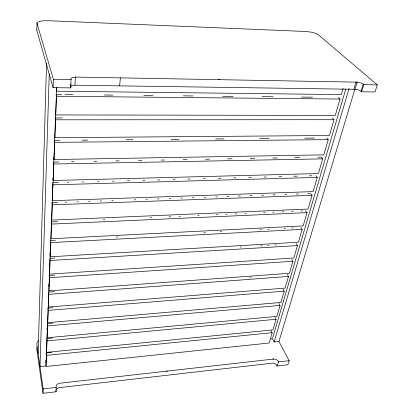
<?xml version="1.0" encoding="UTF-8"?>
<svg xmlns="http://www.w3.org/2000/svg" width="414" height="414" viewBox="0 0 414 414"><rect width="100%" height="100%" fill="white"/><g stroke="black" fill="none" stroke-linecap="round" stroke-linejoin="round"><path stroke-width="0.62" d="M36.774 30.32L37.079 22.589C40.851 20.089 45.887 20.86 50.208 20.788L303.86 31.417C308.792 31.795 314.231 32.013 318.454 34.848L377.289 84.875L375.022 91.965L361.629 91.784L360.868 91.116A5.216 1.842 13.7 0 0 355.253 89.295L74.675 85.201A5.884 2.406 5.1 0 0 70.603 87.131L70.83 87.887L53.085 87.649L36.893 30.765L36.929 29.891M38.135 353.38L46.559 62.907M49.261 73.764L40.003 366.576L45.949 365.955L56.677 87.494M53.085 87.649L53.38 79.39L36.924 23.008M273.794 359.026L59.223 383.302A4.342 3.312 -2.3 0 0 56.138 386.376L56.056 391.779L43.004 393.3L43.165 388.896L36.882 344.536A7.592 5.377 -2.1 0 1 38.543 340.474M45.752 362.322L45.825 360.47M46.989 329.854L47.061 327.986M47.398 319.106L47.475 317.171M48.236 297.18L48.283 295.912M48.655 286.152L48.702 284.899M49.483 264.499L49.53 263.263M49.882 253.963L49.934 252.68M50.301 243.044L50.348 241.76M46.192 353.644L46.461 355.383L46.032 366.493L269.157 343.004L272.153 332.68L271.087 330.662M274.958 317.253L276.055 319.256L272.966 329.886L46.58 352.371L47.02 340.882L46.658 338.585M47.413 324.752L47.144 337.767L276.894 316.379L280.076 305.418L278.948 303.436M52.976 307.716L47.817 308.13L48.2 310.386L47.724 322.672L280.935 302.453L284.216 291.156L283.062 289.189M48.624 293.221L48.329 307.053L285.106 288.097L288.491 276.443L287.3 274.492M54.871 275.119L49.064 275.507L49.463 277.716L48.955 290.887L289.412 273.287L292.905 261.255L291.679 259.335M49.923 259.397L49.602 274.14L293.852 258L297.459 245.58L296.196 243.68M50.27 256.783L50.819 242.625L302.163 229.382L298.437 242.211L50.27 256.783L49.861 254.605M57.567 221.687L51.103 221.971L51.533 224.083L50.969 238.774L303.177 225.904L307.028 212.641L305.687 210.798M51.947 203.279L52.278 204.832L51.688 220.093L308.073 209.044L312.058 195.325L310.676 193.519M315.835 175.639L317.264 177.409L313.139 191.604L52.438 200.681L52.826 183.811M317.952 157.191L321.181 157.134L322.651 158.857L318.382 173.554L53.22 180.509L53.623 163.028M326.713 137.96L328.235 139.637L323.81 154.867L54.027 159.53L54.695 142.359L54.451 141.402M332.452 118.083L334.026 119.713L329.435 135.502L54.871 137.686L55.564 119.801L55.233 118.57M338.404 97.466L340.029 99.039L335.268 115.423L55.75 114.932L56.475 96.281L56.133 95.096M56.816 87.432L56.671 91.199L341.322 94.589L343.087 88.518M70.613 87.235L70.773 84.089M70.83 87.887L71.017 78.95A5.925 2.365 5.2 0 1 75.115 77.066L357.194 82.163L355.052 89.284M74.924 85.196L75.364 77.061M119.62 85.848L120.365 77.879M345.768 89.057L272.754 337.658M354.87 89.233L278.933 341.478L274.104 341.985L349.074 88.518M353.872 89.264L356.009 82.143L357.401 82.174A5.247 1.811 13.6 0 1 363.057 83.985L363.828 84.647L377.289 84.875M360.992 91.209L363.181 84.078M361.629 91.784L363.828 84.647M278.958 341.529L289.148 360.682L287.844 364.765L277.256 365.997L276.868 365.241M271.103 339.102L271.765 338.704M166.18 371.192L167.215 371.079M272.857 359.135L273.954 359.021A3.969 2.717 20.3 0 1 278.048 361.024L278.513 361.903L277.256 365.997L276.79 365.117A3.949 2.722 20.5 0 0 272.722 363.114L58.985 387.68A4.321 3.317 -2.6 0 0 56.175 389.76M43.165 388.896L56.283 387.39M289.148 360.682L278.513 361.903L278.125 361.148M46.461 355.383L272.153 332.68M46.104 353.07L51.89 352.49M47.3 338.528L52.443 338.047M47.02 340.882L276.055 319.256M47.6 325.896L280.076 305.418M47.227 323.613L53.023 323.111M48.2 310.386L284.216 291.156M48.821 294.338L288.491 276.443M48.428 292.103L54.224 291.673M249.958 277.245L251.246 277.152M49.463 277.716L292.905 261.255M50.13 260.489L297.459 245.58M49.716 258.305L54.881 258M240.063 247.013L241.352 246.935M260.711 245.787L262 245.709M267.806 245.362L269.1 245.29M274.906 244.943L276.195 244.865M50.399 240.477L55.564 240.208M116.241 237.067L117.535 236.999M204.035 232.523L205.328 232.456M220.176 231.685L221.464 231.617M260.199 229.615L261.488 229.547M267.941 229.216L269.235 229.149M284.082 228.378L285.37 228.311M291.829 227.979L293.117 227.912M51.533 224.083L307.028 212.641M103.443 219.674L104.732 219.617M150.613 217.604L151.902 217.547M169.352 216.781L170.64 216.724M179.045 216.356L180.333 216.299M197.778 215.534L199.072 215.477M216.517 214.711L217.811 214.654M225.568 214.317L226.856 214.261M235.255 213.888L236.549 213.836M244.948 213.464L246.242 213.407M263.687 212.641L264.981 212.584M272.733 212.247L274.027 212.191M282.426 211.818L283.719 211.766M291.472 211.425L293.412 211.337M301.164 211L302.458 210.943M52.278 204.832L312.058 195.325M51.838 202.762L57.644 202.555M65.391 202.275L66.68 202.234M77.009 201.861L78.303 201.815M88.627 201.447L89.921 201.401M100.245 201.033L101.539 200.987M111.868 200.619L113.157 200.573M134.457 199.812L135.751 199.765M146.075 199.398L147.368 199.351M157.698 198.984L158.986 198.937M169.316 198.565L170.604 198.523M180.934 198.151L182.222 198.104M192.551 197.737L193.845 197.69M204.169 197.323L205.463 197.276M215.792 196.909L217.081 196.862M226.763 196.515L228.699 196.448M238.381 196.101L240.317 196.034M249.999 195.687L251.94 195.615M261.622 195.273L263.558 195.201M273.24 194.854L275.175 194.787M284.858 194.44L286.793 194.373M296.476 194.026L298.411 193.959M308.094 193.612L310.029 193.545M53.054 184.825L317.264 177.409M52.599 182.802L58.405 182.641M67.435 182.398L68.724 182.362M82.277 181.994L83.566 181.958M97.761 181.57L99.049 181.539M112.598 181.166L113.891 181.135M127.44 180.763L129.375 180.711M142.923 180.344L144.859 180.292M157.765 179.94L159.701 179.888M173.249 179.521L175.184 179.469M188.091 179.117L190.026 179.065M203.574 178.693L205.51 178.641M218.411 178.289L220.993 178.222M233.9 177.87L235.835 177.818M248.736 177.466L251.319 177.394M264.22 177.047L266.155 176.99M279.062 176.643L281.644 176.571M293.899 176.24L297.128 176.152M309.387 175.815L311.965 175.748M218.52 79.654L219.875 79.679M53.39 162.045L59.197 161.936M71.456 161.714L74.039 161.667M94.04 161.3L96.622 161.253M115.982 160.896L119.206 160.839M138.566 160.482L141.79 160.425M161.149 160.068L164.379 160.011M183.091 159.664L186.962 159.592M205.675 159.25L209.546 159.178M227.612 158.847L232.13 158.764M250.201 158.433L254.719 158.35M272.785 158.019L277.302 157.936M294.721 157.615L299.886 157.522M53.856 164.016L322.651 158.857M54.695 142.359L328.235 139.637M54.213 140.444L60.025 140.393M81.977 140.191L87.789 140.139M125.887 139.792L132.992 139.725M171.091 139.378L178.838 139.306M215.647 138.975L224.041 138.897M259.557 138.571L269.245 138.483M304.761 138.157L314.443 138.069M55.067 117.954L62.183 117.954M55.564 119.801L334.026 119.713M55.962 94.506L61.779 94.568M65.014 94.599L72.766 94.682M104.437 95.013L112.841 95.101M143.86 95.427L152.911 95.52M183.288 95.841L192.981 95.944M222.711 96.255L233.051 96.364M262.14 96.669L273.126 96.783M301.563 97.083L312.549 97.197M56.475 96.281L340.029 99.039M53.38 79.39L71.249 79.695M300.864 227.509L302.163 229.382M272.003 337.974L274.104 341.985M55.253 113.094L55.75 114.932M54.389 135.787L54.871 137.686M53.556 157.568L54.027 159.53M52.759 178.501L53.22 180.509M52.107 199.139L52.438 200.681M56.056 391.779L55.911 390.764M46.218 350.058L46.58 352.371M43.004 393.3L36.763 348.867A7.55 5.392 -2.3 0 1 37.017 346.72"/></g></svg>
